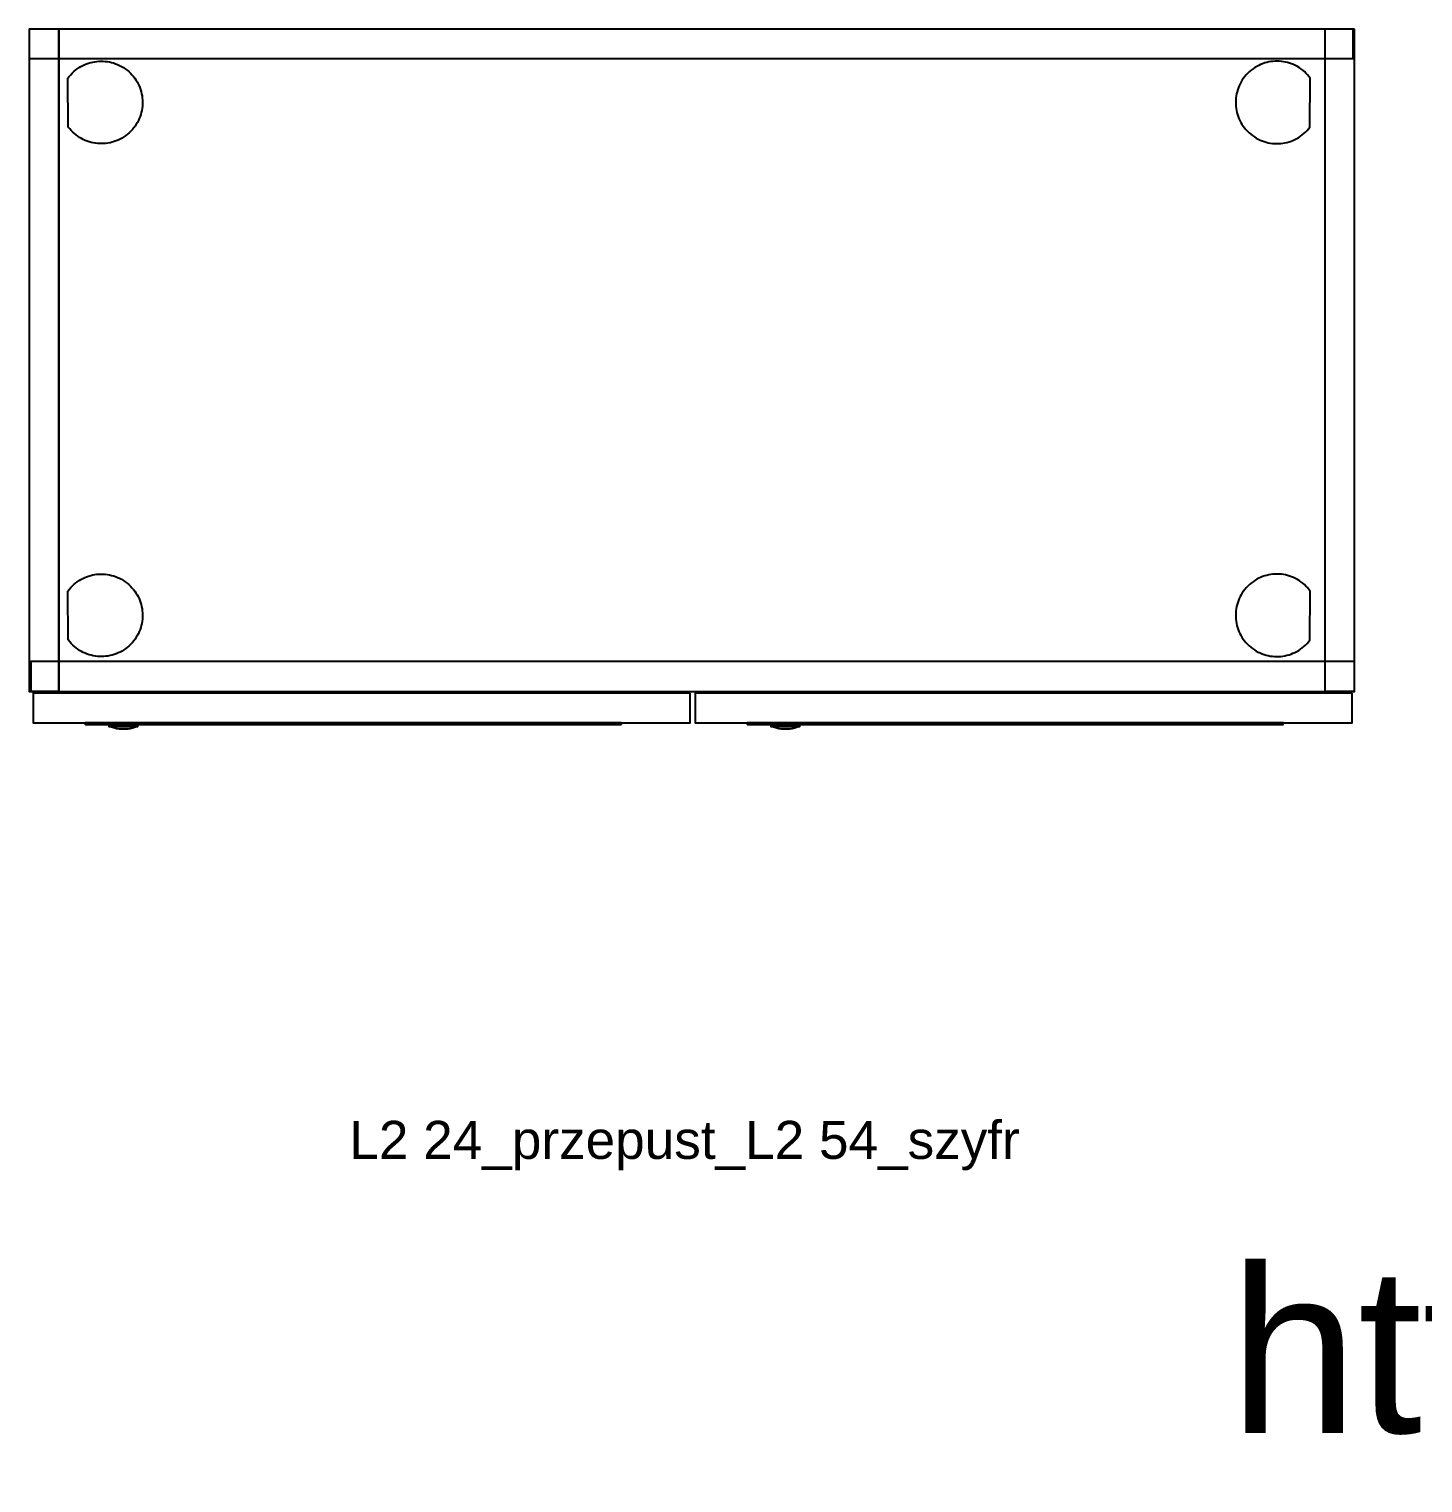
# Model space of a CAD drawing. Header units: millimetres. Extents: x 1075 to 13200, y 678 to 7235.
# Drawn here: x 11489 to 12331, y 678 to 1556 of the extents above; entities that cross this region are included whole.
import ezdxf

# ---------------------------------------------------------------- set-up
doc = ezdxf.new("R2010")
doc.units = ezdxf.units.MM
doc.styles.add('Arial', font='arial.ttf')

msp = doc.modelspace()

# ---------------------------------------------------------------- linework, layer by layer
at = {"color": 0}
for points in [[(12289.61, 1556.42), (11488.61, 1556.42), (11488.61, 1156.42), (12289.61, 1156.42)], [(11506.71, 1556.42), (11488.71, 1556.42), (11488.71, 1156.42), (11506.71, 1156.42)], [(12288.71, 1556.42), (11488.71, 1556.42), (11488.71, 1538.62), (12288.71, 1538.62)], [(11506.66, 1556.42), (11488.71, 1556.42), (11488.71, 1156.51), (11506.66, 1156.51)], [(12289.54, 1556.48), (12271.54, 1556.48), (12271.54, 1156.48), (12289.54, 1156.48)], [(12289.61, 1556.42), (12271.61, 1556.42), (12271.61, 1156.42), (12289.61, 1156.42)], [(11512.09, 1526.8), (11512.93, 1527.89), (11513.81, 1528.92), (11514.73, 1529.9), (11515.7, 1530.81), (11516.71, 1531.66), (11517.75, 1532.45), (11518.82, 1533.18), (11519.93, 1533.85), (11521.07, 1534.45), (11522.23, 1535), (11523.41, 1535.48), (11524.62, 1535.9), (11525.84, 1536.26), (11527.07, 1536.56), (11528.32, 1536.79), (11529.58, 1536.96), (11530.85, 1537.07), (11532.12, 1537.11), (11533.39, 1537.08), (11534.66, 1537), (11535.92, 1536.85), (11537.18, 1536.63), (11538.44, 1536.35), (11539.68, 1536), (11540.9, 1535.58), (11542.11, 1535.1), (11543.3, 1534.56), (11544.46, 1533.94), (11545.6, 1533.26), (11546.72, 1532.51), (11547.8, 1531.69), (11548.85, 1530.81), (11549.85, 1529.87), (11550.78, 1528.89), (11551.66, 1527.87), (11552.47, 1526.82), (11553.21, 1525.73), (11553.89, 1524.61), (11554.51, 1523.47), (11555.06, 1522.3), (11555.55, 1521.11), (11555.98, 1519.9), (11556.34, 1518.67), (11556.64, 1517.43), (11556.87, 1516.18), (11557.04, 1514.92), (11557.14, 1513.65), (11557.19, 1512.38), (11557.16, 1511.11), (11557.08, 1509.85), (11556.93, 1508.58), (11556.71, 1507.33), (11556.43, 1506.09), (11556.09, 1504.85), (11555.68, 1503.64), (11555.21, 1502.44), (11554.67, 1501.26), (11554.07, 1500.11), (11553.41, 1498.98), (11552.68, 1497.88), (11551.89, 1496.82), (11551.03, 1495.79), (11550.11, 1494.79), (11549.12, 1493.84), (11548.09, 1492.94), (11547.01, 1492.11), (11545.91, 1491.34), (11544.78, 1490.64), (11543.63, 1490.01), (11542.45, 1489.45), (11541.25, 1488.95), (11540.03, 1488.52), (11538.79, 1488.15), (11537.55, 1487.85), (11536.29, 1487.61), (11535.02, 1487.44), (11533.76, 1487.33), (11532.49, 1487.29), (11531.22, 1487.32), (11529.95, 1487.4), (11528.69, 1487.55), (11527.43, 1487.77), (11526.19, 1488.05), (11524.97, 1488.39), (11523.76, 1488.79), (11522.57, 1489.26), (11521.4, 1489.78), (11520.25, 1490.37), (11519.14, 1491.03), (11518.05, 1491.74), (11517, 1492.52), (11515.98, 1493.35), (11515, 1494.25), (11514.06, 1495.2), (11513.16, 1496.22), (11512.31, 1497.3)], [(12262.84, 1526.8), (12262.01, 1527.89), (12261.13, 1528.92), (12260.2, 1529.9), (12259.23, 1530.81), (12258.23, 1531.66), (12257.18, 1532.45), (12256.11, 1533.18), (12255, 1533.85), (12253.87, 1534.45), (12252.71, 1535), (12251.52, 1535.48), (12250.32, 1535.9), (12249.1, 1536.26), (12247.86, 1536.56), (12246.61, 1536.79), (12245.35, 1536.96), (12244.09, 1537.07), (12242.82, 1537.11), (12241.55, 1537.08), (12240.28, 1537), (12239.01, 1536.85), (12237.75, 1536.63), (12236.5, 1536.35), (12235.26, 1536), (12234.03, 1535.58), (12232.83, 1535.1), (12231.64, 1534.56), (12230.47, 1533.94), (12229.33, 1533.26), (12228.22, 1532.51), (12227.13, 1531.69), (12226.09, 1530.81), (12225.09, 1529.87), (12224.15, 1528.89), (12223.28, 1527.87), (12222.47, 1526.82), (12221.72, 1525.73), (12221.04, 1524.61), (12220.42, 1523.47), (12219.87, 1522.3), (12219.38, 1521.11), (12218.96, 1519.9), (12218.59, 1518.67), (12218.3, 1517.43), (12218.06, 1516.18), (12217.89, 1514.92), (12217.79, 1513.65), (12217.75, 1512.38), (12217.77, 1511.11), (12217.86, 1509.85), (12218.01, 1508.58), (12218.22, 1507.33), (12218.5, 1506.09), (12218.85, 1504.85), (12219.25, 1503.64), (12219.72, 1502.44), (12220.26, 1501.26), (12220.86, 1500.11), (12221.52, 1498.98), (12222.25, 1497.88), (12223.05, 1496.82), (12223.9, 1495.79), (12224.83, 1494.79), (12225.81, 1493.84), (12226.85, 1492.94), (12227.92, 1492.11), (12229.02, 1491.34), (12230.15, 1490.64), (12231.31, 1490.01), (12232.49, 1489.45), (12233.69, 1488.95), (12234.91, 1488.52), (12236.14, 1488.15), (12237.39, 1487.85), (12238.64, 1487.61), (12239.91, 1487.44), (12241.18, 1487.33), (12242.45, 1487.29), (12243.72, 1487.32), (12244.99, 1487.4), (12246.25, 1487.55), (12247.5, 1487.77), (12248.74, 1488.05), (12249.97, 1488.39), (12251.18, 1488.79), (12252.37, 1489.26), (12253.54, 1489.78), (12254.68, 1490.37), (12255.8, 1491.03), (12256.88, 1491.74), (12257.94, 1492.52), (12258.96, 1493.35), (12259.94, 1494.25), (12260.88, 1495.2), (12261.77, 1496.22), (12262.62, 1497.3)], [(11512.09, 1216.98), (11512.93, 1218.07), (11513.81, 1219.1), (11514.73, 1220.07), (11515.7, 1220.98), (11516.71, 1221.83), (11517.75, 1222.63), (11518.82, 1223.35), (11519.93, 1224.02), (11521.07, 1224.63), (11522.23, 1225.18), (11523.41, 1225.66), (11524.62, 1226.08), (11525.84, 1226.44), (11527.07, 1226.74), (11528.32, 1226.97), (11529.58, 1227.14), (11530.85, 1227.24), (11532.12, 1227.29), (11533.39, 1227.26), (11534.66, 1227.18), (11535.92, 1227.02), (11537.18, 1226.81), (11538.44, 1226.52), (11539.68, 1226.18), (11540.9, 1225.76), (11542.11, 1225.28), (11543.3, 1224.73), (11544.46, 1224.12), (11545.6, 1223.44), (11546.72, 1222.69), (11547.8, 1221.87), (11548.85, 1220.99), (11549.85, 1220.05), (11550.78, 1219.07), (11551.66, 1218.05), (11552.47, 1216.99), (11553.21, 1215.91), (11553.89, 1214.79), (11554.51, 1213.65), (11555.06, 1212.48), (11555.55, 1211.29), (11555.98, 1210.08), (11556.34, 1208.85), (11556.64, 1207.61), (11556.87, 1206.36), (11557.04, 1205.1), (11557.14, 1203.83), (11557.19, 1202.56), (11557.16, 1201.29), (11557.08, 1200.03), (11556.93, 1198.76), (11556.71, 1197.51), (11556.43, 1196.26), (11556.09, 1195.03), (11555.68, 1193.82), (11555.21, 1192.62), (11554.67, 1191.44), (11554.07, 1190.29), (11553.41, 1189.16), (11552.68, 1188.06), (11551.89, 1187), (11551.03, 1185.97), (11550.11, 1184.97), (11549.12, 1184.02), (11548.09, 1183.12), (11547.01, 1182.28), (11545.91, 1181.52), (11544.78, 1180.82), (11543.63, 1180.19), (11542.45, 1179.62), (11541.25, 1179.13), (11540.03, 1178.69), (11538.79, 1178.33), (11537.55, 1178.03), (11536.29, 1177.79), (11535.02, 1177.62), (11533.76, 1177.51), (11532.49, 1177.47), (11531.22, 1177.49), (11529.95, 1177.58), (11528.69, 1177.73), (11527.43, 1177.95), (11526.19, 1178.22), (11524.97, 1178.56), (11523.76, 1178.97), (11522.57, 1179.43), (11521.4, 1179.96), (11520.25, 1180.55), (11519.14, 1181.2), (11518.05, 1181.92), (11517, 1182.69), (11515.98, 1183.53), (11515, 1184.43), (11514.06, 1185.38), (11513.16, 1186.4), (11512.31, 1187.48)], [(12262.84, 1216.98), (12262.01, 1218.07), (12261.13, 1219.1), (12260.2, 1220.07), (12259.23, 1220.98), (12258.23, 1221.83), (12257.18, 1222.63), (12256.11, 1223.35), (12255, 1224.02), (12253.87, 1224.63), (12252.71, 1225.18), (12251.52, 1225.66), (12250.32, 1226.08), (12249.1, 1226.44), (12247.86, 1226.74), (12246.61, 1226.97), (12245.35, 1227.14), (12244.09, 1227.24), (12242.82, 1227.29), (12241.55, 1227.26), (12240.28, 1227.18), (12239.01, 1227.02), (12237.75, 1226.81), (12236.5, 1226.52), (12235.26, 1226.18), (12234.03, 1225.76), (12232.83, 1225.28), (12231.64, 1224.73), (12230.47, 1224.12), (12229.33, 1223.44), (12228.22, 1222.69), (12227.13, 1221.87), (12226.09, 1220.99), (12225.09, 1220.05), (12224.15, 1219.07), (12223.28, 1218.05), (12222.47, 1216.99), (12221.72, 1215.91), (12221.04, 1214.79), (12220.42, 1213.65), (12219.87, 1212.48), (12219.38, 1211.29), (12218.96, 1210.08), (12218.59, 1208.85), (12218.3, 1207.61), (12218.06, 1206.36), (12217.89, 1205.1), (12217.79, 1203.83), (12217.75, 1202.56), (12217.77, 1201.29), (12217.86, 1200.03), (12218.01, 1198.76), (12218.22, 1197.51), (12218.5, 1196.26), (12218.85, 1195.03), (12219.25, 1193.82), (12219.72, 1192.62), (12220.26, 1191.44), (12220.86, 1190.29), (12221.52, 1189.16), (12222.25, 1188.06), (12223.05, 1187), (12223.9, 1185.97), (12224.83, 1184.97), (12225.81, 1184.02), (12226.85, 1183.12), (12227.92, 1182.28), (12229.02, 1181.52), (12230.15, 1180.82), (12231.31, 1180.19), (12232.49, 1179.62), (12233.69, 1179.13), (12234.91, 1178.69), (12236.14, 1178.33), (12237.39, 1178.03), (12238.64, 1177.79), (12239.91, 1177.62), (12241.18, 1177.51), (12242.45, 1177.47), (12243.72, 1177.49), (12244.99, 1177.58), (12246.25, 1177.73), (12247.5, 1177.95), (12248.74, 1178.22), (12249.97, 1178.56), (12251.18, 1178.97), (12252.37, 1179.43), (12253.54, 1179.96), (12254.68, 1180.55), (12255.8, 1181.2), (12256.88, 1181.92), (12257.94, 1182.69), (12258.96, 1183.53), (12259.94, 1184.43), (12260.88, 1185.38), (12261.77, 1186.4), (12262.62, 1187.48)], [(12289.61, 1174.42), (11489.61, 1174.42), (11489.61, 1156.42), (12289.61, 1156.42)], [(11888.05, 1155.34), (11491.05, 1155.34), (11491.05, 1137.34), (11888.05, 1137.34)], [(12288.05, 1155.34), (11891.05, 1155.34), (11891.05, 1137.34), (12288.05, 1137.34)], [(11846.55, 1137.36), (11522.57, 1137.36), (11522.57, 1136.9), (11522.57, 1136.87), (11522.57, 1136.85), (11522.57, 1136.82), (11522.58, 1136.8), (11522.58, 1136.77), (11522.59, 1136.75), (11522.6, 1136.72), (11522.61, 1136.7), (11522.62, 1136.67), (11522.63, 1136.65), (11522.64, 1136.63), (11522.65, 1136.61), (11522.67, 1136.59), (11522.68, 1136.57), (11522.7, 1136.55), (11522.72, 1136.53), (11522.74, 1136.52), (11522.76, 1136.5), (11522.77, 1136.48), (11522.79, 1136.47), (11522.82, 1136.46), (11522.84, 1136.44), (11522.86, 1136.43), (11522.88, 1136.42), (11522.91, 1136.41), (11522.93, 1136.4), (11522.96, 1136.4), (11522.98, 1136.39), (11523.01, 1136.39), (11523.03, 1136.38), (11523.06, 1136.38), (11523.09, 1136.38), (11846.03, 1136.38), (11846.06, 1136.38), (11846.08, 1136.38), (11846.11, 1136.39), (11846.13, 1136.39), (11846.16, 1136.4), (11846.18, 1136.4), (11846.21, 1136.41), (11846.23, 1136.42), (11846.25, 1136.43), (11846.28, 1136.44), (11846.3, 1136.46), (11846.32, 1136.47), (11846.34, 1136.48), (11846.36, 1136.5), (11846.38, 1136.52), (11846.4, 1136.53), (11846.41, 1136.55), (11846.43, 1136.57), (11846.45, 1136.59), (11846.46, 1136.61), (11846.47, 1136.63), (11846.49, 1136.65), (11846.5, 1136.67), (11846.51, 1136.7), (11846.52, 1136.72), (11846.53, 1136.75), (11846.53, 1136.77), (11846.54, 1136.8), (11846.54, 1136.82), (11846.55, 1136.85), (11846.55, 1136.87), (11846.55, 1136.9)], [(11554.34, 1136.4), (11536.82, 1136.4), (11536.82, 1135.24), (11554.34, 1135.24)], [(12246.55, 1137.36), (11922.57, 1137.36), (11922.57, 1136.9), (11922.57, 1136.87), (11922.57, 1136.85), (11922.57, 1136.82), (11922.58, 1136.8), (11922.58, 1136.77), (11922.59, 1136.75), (11922.6, 1136.72), (11922.61, 1136.7), (11922.62, 1136.67), (11922.63, 1136.65), (11922.64, 1136.63), (11922.65, 1136.61), (11922.67, 1136.59), (11922.68, 1136.57), (11922.7, 1136.55), (11922.72, 1136.53), (11922.74, 1136.52), (11922.76, 1136.5), (11922.77, 1136.48), (11922.79, 1136.47), (11922.82, 1136.46), (11922.84, 1136.44), (11922.86, 1136.43), (11922.88, 1136.42), (11922.91, 1136.41), (11922.93, 1136.4), (11922.96, 1136.4), (11922.98, 1136.39), (11923.01, 1136.39), (11923.03, 1136.38), (11923.06, 1136.38), (11923.09, 1136.38), (12246.03, 1136.38), (12246.06, 1136.38), (12246.08, 1136.38), (12246.11, 1136.39), (12246.13, 1136.39), (12246.16, 1136.4), (12246.18, 1136.4), (12246.21, 1136.41), (12246.23, 1136.42), (12246.25, 1136.43), (12246.28, 1136.44), (12246.3, 1136.46), (12246.32, 1136.47), (12246.34, 1136.48), (12246.36, 1136.5), (12246.38, 1136.52), (12246.4, 1136.53), (12246.41, 1136.55), (12246.43, 1136.57), (12246.45, 1136.59), (12246.46, 1136.61), (12246.47, 1136.63), (12246.49, 1136.65), (12246.5, 1136.67), (12246.51, 1136.7), (12246.52, 1136.72), (12246.53, 1136.75), (12246.53, 1136.77), (12246.54, 1136.8), (12246.54, 1136.82), (12246.55, 1136.85), (12246.55, 1136.87), (12246.55, 1136.9)], [(11954.34, 1136.4), (11936.82, 1136.4), (11936.82, 1135.24), (11954.34, 1135.24)]]:
    msp.add_lwpolyline(points, close=True, dxfattribs=at)
for points in [[(11537.8, 1135.24), (11539.07, 1134.78), (11540.37, 1134.4), (11541.69, 1134.1), (11543.02, 1133.88), (11544.37, 1133.75), (11545.72, 1133.71), (11547.07, 1133.75), (11548.42, 1133.88), (11549.76, 1134.09), (11551.07, 1134.39), (11552.37, 1134.76), (11553.64, 1135.23)], [(11937.8, 1135.24), (11939.07, 1134.78), (11940.37, 1134.4), (11941.69, 1134.1), (11943.02, 1133.88), (11944.37, 1133.75), (11945.72, 1133.71), (11947.07, 1133.75), (11948.42, 1133.88), (11949.76, 1134.09), (11951.07, 1134.39), (11952.37, 1134.76), (11953.64, 1135.23)]]:
    msp.add_lwpolyline(points, dxfattribs=at)

# ---------------------------------------------------------------- texts
at = {"color": 0, "style": 'Arial'}
for s, height, p in [('L2 24_przepust_L2 54_szyfr', 22.9824, (11682.14, 874.03)), ('https://balma.pl/', 100, (12213.89, 708.48))]:
    msp.add_text(s, height=height, dxfattribs=at).set_placement(p)

doc.saveas('drawing.dxf')
